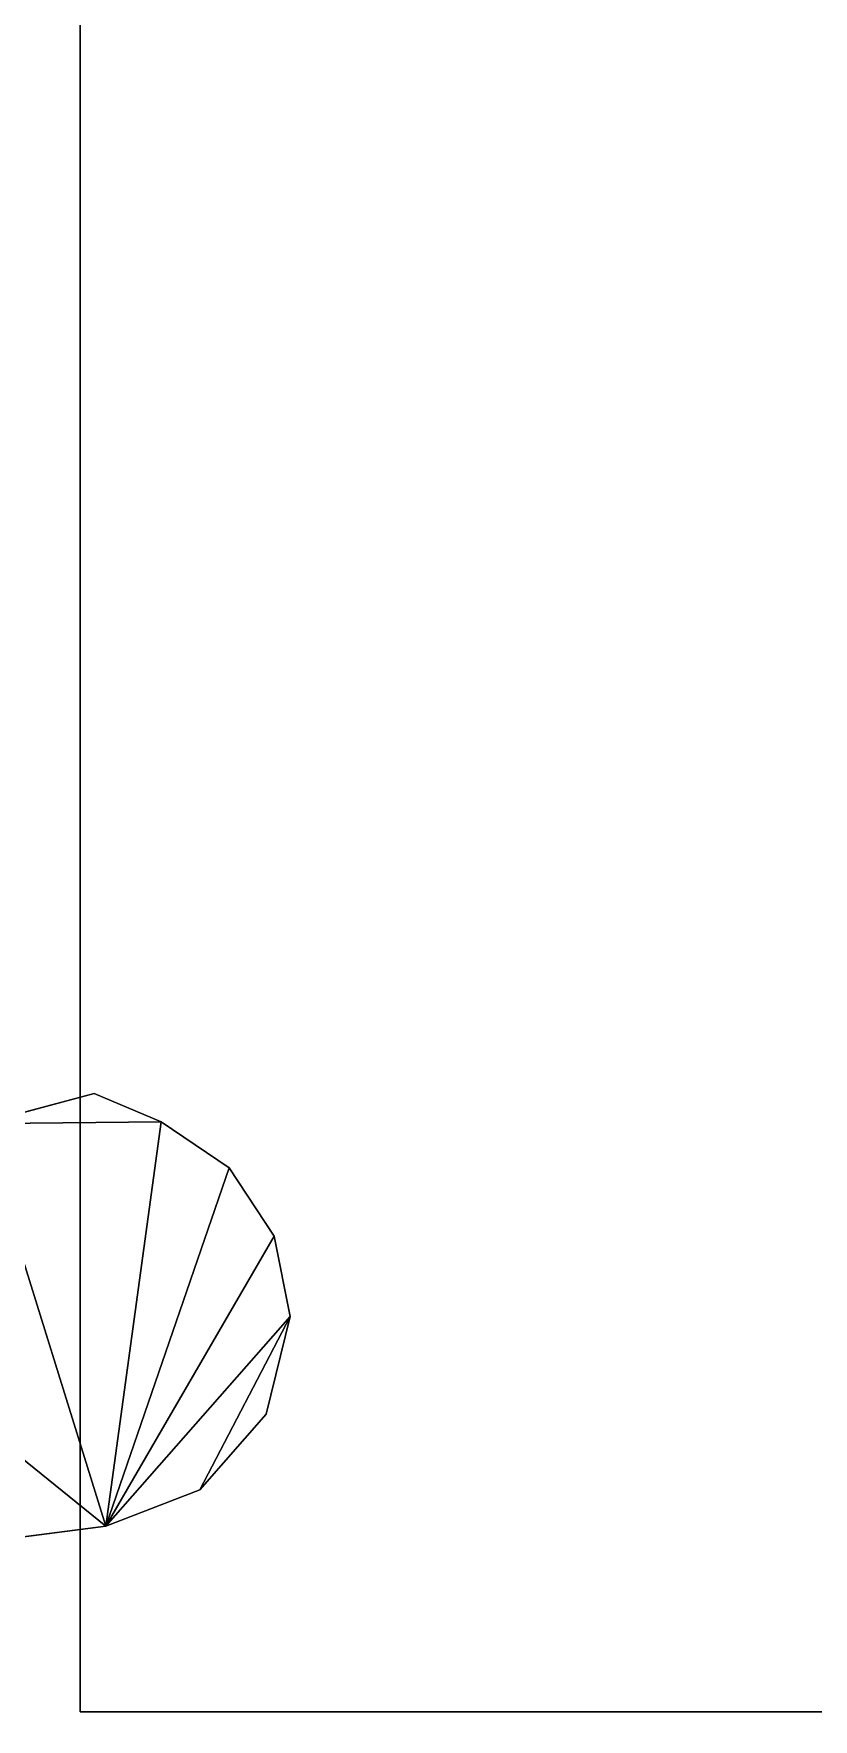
# Model space of a CAD drawing. Extents: x -80 to 2901, y -3352 to 80.
# Drawn here: x 2263.31 to 2274.92, y -2115.61 to -2090.5 of the extents above; entities that cross this region are included whole.
import ezdxf

# ---------------------------------------------------------------- set-up
doc = ezdxf.new("R2010")
doc.units = 0

# ---------------------------------------------------------------- blocks, each defined once
blk = doc.blocks.new('cocina Juan v2.alacena 2p.Suelo1', base_point=(18, 18, 20))
at = {"layer": 'Blanco', "color": 0}
for points in [[(18, 18, 20), (18, 577, 20), (782, 577, 20), (782, 18, 20)], [(18, 18, 38), (18, 577, 38), (782, 577, 38), (782, 18, 38)]]:
    blk.add_3dface(points, dxfattribs=at)
blk = doc.blocks.new('cocina Juan v2.alacena 2p.Suelo')
at = {"layer": 'Blanco'}
blk.add_blockref('cocina Juan v2.alacena 2p.Suelo1', (18, 18, 20), dxfattribs=at)
blk = doc.blocks.new('cocina Juan v2.alacena 2p.Techo1', base_point=(782, 18, 686))
at = {"layer": 'Blanco', "color": 0}
for points in [[(782, 18, 686), (782, 577, 686), (18, 577, 686), (18, 18, 686)], [(782, 18, 668), (782, 577, 668), (18, 577, 668), (18, 18, 668)]]:
    blk.add_3dface(points, dxfattribs=at)
blk = doc.blocks.new('cocina Juan v2.alacena 2p.Techo')
at = {"layer": 'Blanco'}
blk.add_blockref('cocina Juan v2.alacena 2p.Techo1', (782, 18, 686), dxfattribs=at)
blk = doc.blocks.new('cocina Juan v2.alacena 2p.Mobile Shelf [1]1', base_point=(18.5, 577, 236))
at = {"layer": 'Blanco', "color": 0}
for points in [[(18.5, 577, 236), (18.5, 23, 236), (781.5, 23, 236), (781.5, 577, 236)], [(18.5, 577, 254), (18.5, 23, 254), (781.5, 23, 254), (781.5, 577, 254)], [(781.5, 23, 236), (781.5, 23, 254), (781.5, 577, 254), (781.5, 577, 236)]]:
    blk.add_3dface(points, dxfattribs=at)
at = {"layer": 'e-Roble nebraska gris', "color": 0}
blk.add_3dface([(18.5, 23, 236), (18.5, 23, 254), (781.5, 23, 254), (781.5, 23, 236)], dxfattribs=at)
blk = doc.blocks.new('cocina Juan v2.alacena 2p.Mobile Shelf [1]')
at = {"layer": 'Blanco'}
blk.add_blockref('cocina Juan v2.alacena 2p.Mobile Shelf [1]1', (18.5, 577, 236), dxfattribs=at)
blk = doc.blocks.new('cocina Juan v2.alacena 2p.Mobile Shelf [2]1', base_point=(18.5, 577, 452))
at = {"layer": 'Blanco', "color": 0}
for points in [[(18.5, 577, 452), (18.5, 23, 452), (781.5, 23, 452), (781.5, 577, 452)], [(18.5, 577, 470), (18.5, 23, 470), (781.5, 23, 470), (781.5, 577, 470)], [(781.5, 23, 452), (781.5, 23, 470), (781.5, 577, 470), (781.5, 577, 452)]]:
    blk.add_3dface(points, dxfattribs=at)
at = {"layer": 'e-Roble nebraska gris', "color": 0}
blk.add_3dface([(18.5, 23, 452), (18.5, 23, 470), (781.5, 23, 470), (781.5, 23, 452)], dxfattribs=at)
blk = doc.blocks.new('cocina Juan v2.alacena 2p.Mobile Shelf [2]')
at = {"layer": 'Blanco'}
blk.add_blockref('cocina Juan v2.alacena 2p.Mobile Shelf [2]1', (18.5, 577, 452), dxfattribs=at)
blk = doc.blocks.new('cocina Juan v2.alacena 2p.Door Std (doble) [1]3', base_point=(757.55, 18.8, 537.5))
at = {"layer": 'ACCESSORY', "color": 0, "invisible_edges": 8}
for points in [[(775.61, 26.13, 569.65), (774.412, 25.893, 569.65), (778.734, 23.384, 569.65), (775.61, 26.13, 569.65)], [(775.61, 26.13, 569.65), (774.412, 25.893, 569.65), (778.734, 23.384, 569.65), (775.61, 26.13, 569.65)], [(775.61, 26.13, 562.35), (774.412, 25.893, 562.35), (774.412, 25.893, 569.65), (775.61, 26.13, 562.35)], [(775.61, 26.13, 562.35), (774.412, 25.893, 562.35), (774.412, 25.893, 569.65), (775.61, 26.13, 562.35)], [(775.61, 26.13, 569.65), (775.61, 26.13, 562.35), (774.412, 25.893, 569.65), (775.61, 26.13, 569.65)], [(775.61, 26.13, 569.65), (775.61, 26.13, 562.35), (774.412, 25.893, 569.65), (775.61, 26.13, 569.65)], [(778.734, 23.384, 562.35), (774.412, 25.893, 562.35), (775.61, 26.13, 562.35), (778.734, 23.384, 562.35)], [(778.734, 23.384, 562.35), (774.412, 25.893, 562.35), (775.61, 26.13, 562.35), (778.734, 23.384, 562.35)], [(778.193, 24.783, 569.65), (775.61, 26.13, 569.65), (778.734, 23.384, 569.65), (778.193, 24.783, 569.65)], [(778.193, 24.783, 569.65), (775.61, 26.13, 569.65), (778.734, 23.384, 569.65), (778.193, 24.783, 569.65)], [(778.193, 24.783, 569.65), (777.067, 25.773, 569.65), (775.61, 26.13, 569.65), (778.193, 24.783, 569.65)], [(778.193, 24.783, 569.65), (777.067, 25.773, 569.65), (775.61, 26.13, 569.65), (778.193, 24.783, 569.65)], [(775.61, 26.13, 569.65), (777.067, 25.773, 569.65), (777.067, 25.773, 562.35), (775.61, 26.13, 569.65)], [(775.61, 26.13, 569.65), (777.067, 25.773, 569.65), (777.067, 25.773, 562.35), (775.61, 26.13, 569.65)], [(775.61, 26.13, 562.35), (775.61, 26.13, 569.65), (777.067, 25.773, 562.35), (775.61, 26.13, 562.35)], [(775.61, 26.13, 562.35), (775.61, 26.13, 569.65), (777.067, 25.773, 562.35), (775.61, 26.13, 562.35)], [(778.193, 24.783, 562.35), (778.734, 23.384, 562.35), (775.61, 26.13, 562.35), (778.193, 24.783, 562.35)], [(778.193, 24.783, 562.35), (778.734, 23.384, 562.35), (775.61, 26.13, 562.35), (778.193, 24.783, 562.35)], [(777.067, 25.773, 562.35), (778.193, 24.783, 562.35), (775.61, 26.13, 562.35), (777.067, 25.773, 562.35)], [(777.067, 25.773, 562.35), (778.193, 24.783, 562.35), (775.61, 26.13, 562.35), (777.067, 25.773, 562.35)], [(774.412, 25.893, 569.65), (773.394, 25.219, 569.65), (778.734, 23.384, 569.65), (774.412, 25.893, 569.65)], [(774.412, 25.893, 569.65), (773.394, 25.219, 569.65), (778.734, 23.384, 569.65), (774.412, 25.893, 569.65)], [(774.412, 25.893, 569.65), (773.394, 25.219, 562.35), (773.394, 25.219, 569.65), (774.412, 25.893, 569.65)], [(774.412, 25.893, 569.65), (773.394, 25.219, 562.35), (773.394, 25.219, 569.65), (774.412, 25.893, 569.65)], [(774.412, 25.893, 562.35), (773.394, 25.219, 562.35), (774.412, 25.893, 569.65), (774.412, 25.893, 562.35)], [(774.412, 25.893, 562.35), (773.394, 25.219, 562.35), (774.412, 25.893, 569.65), (774.412, 25.893, 562.35)], [(773.394, 25.219, 562.35), (774.412, 25.893, 562.35), (778.734, 23.384, 562.35), (773.394, 25.219, 562.35)], [(773.394, 25.219, 562.35), (774.412, 25.893, 562.35), (778.734, 23.384, 562.35), (773.394, 25.219, 562.35)], [(773.394, 25.219, 569.65), (772.709, 24.208, 569.65), (778.734, 23.384, 569.65), (773.394, 25.219, 569.65)], [(773.394, 25.219, 569.65), (772.709, 24.208, 569.65), (778.734, 23.384, 569.65), (773.394, 25.219, 569.65)], [(772.709, 24.208, 562.35), (773.394, 25.219, 562.35), (778.734, 23.384, 562.35), (772.709, 24.208, 562.35)], [(772.709, 24.208, 562.35), (773.394, 25.219, 562.35), (778.734, 23.384, 562.35), (772.709, 24.208, 562.35)], [(772.287, 23.211, 569.65), (772.741, 21.517, 569.65), (772.709, 24.208, 569.65), (772.287, 23.211, 569.65)], [(772.287, 23.211, 569.65), (772.741, 21.517, 569.65), (772.709, 24.208, 569.65), (772.287, 23.211, 569.65)], [(772.287, 23.211, 562.35), (772.287, 23.211, 569.65), (772.709, 24.208, 569.65), (772.287, 23.211, 562.35)], [(772.287, 23.211, 562.35), (772.287, 23.211, 569.65), (772.709, 24.208, 569.65), (772.287, 23.211, 562.35)], [(772.709, 24.208, 562.35), (772.287, 23.211, 562.35), (772.709, 24.208, 569.65), (772.709, 24.208, 562.35)], [(772.709, 24.208, 562.35), (772.287, 23.211, 562.35), (772.709, 24.208, 569.65), (772.709, 24.208, 562.35)], [(772.287, 23.211, 562.35), (772.709, 24.208, 562.35), (772.741, 21.517, 562.35), (772.287, 23.211, 562.35)], [(772.287, 23.211, 562.35), (772.709, 24.208, 562.35), (772.741, 21.517, 562.35), (772.287, 23.211, 562.35)], [(772.709, 24.208, 569.65), (772.741, 21.517, 569.65), (778.734, 23.384, 569.65), (772.709, 24.208, 569.65)], [(772.709, 24.208, 569.65), (772.741, 21.517, 569.65), (778.734, 23.384, 569.65), (772.709, 24.208, 569.65)], [(772.741, 21.517, 562.35), (772.709, 24.208, 562.35), (778.734, 23.384, 562.35), (772.741, 21.517, 562.35)], [(772.741, 21.517, 562.35), (772.709, 24.208, 562.35), (778.734, 23.384, 562.35), (772.741, 21.517, 562.35)], [(774.671, 18.357, 569.65), (778.734, 23.384, 569.65), (772.741, 21.517, 569.65), (774.671, 18.357, 569.65)], [(774.671, 18.357, 569.65), (778.734, 23.384, 569.65), (772.741, 21.517, 569.65), (774.671, 18.357, 569.65)], [(772.741, 21.517, 562.35), (778.734, 23.384, 562.35), (774.671, 18.357, 562.35), (772.741, 21.517, 562.35)], [(772.741, 21.517, 562.35), (778.734, 23.384, 562.35), (774.671, 18.357, 562.35), (772.741, 21.517, 562.35)], [(778.734, 23.384, 569.65), (774.671, 18.357, 569.65), (779.625, 16.499, 569.65), (778.734, 23.384, 569.65)], [(778.734, 23.384, 569.65), (774.671, 18.357, 569.65), (779.625, 16.499, 569.65), (778.734, 23.384, 569.65)], [(778.734, 23.384, 562.35), (779.625, 16.499, 562.35), (774.671, 18.357, 562.35), (778.734, 23.384, 562.35)], [(778.734, 23.384, 562.35), (779.625, 16.499, 562.35), (774.671, 18.357, 562.35), (778.734, 23.384, 562.35)]]:
    blk.add_3dface(points, dxfattribs=at)
at = {"layer": 'ACCESSORY', "color": 0}
for points in [[(778.193, 24.783, 569.65), (778.193, 24.783, 562.35), (777.067, 25.773, 562.35), (777.067, 25.773, 569.65)], [(778.193, 24.783, 569.65), (778.193, 24.783, 562.35), (777.067, 25.773, 562.35), (777.067, 25.773, 569.65)], [(773.394, 25.219, 569.65), (773.394, 25.219, 562.35), (772.709, 24.208, 562.35), (772.709, 24.208, 569.65)], [(773.394, 25.219, 569.65), (773.394, 25.219, 562.35), (772.709, 24.208, 562.35), (772.709, 24.208, 569.65)], [(778.734, 23.384, 569.65), (778.734, 23.384, 562.35), (778.193, 24.783, 562.35), (778.193, 24.783, 569.65)], [(778.734, 23.384, 569.65), (778.734, 23.384, 562.35), (778.193, 24.783, 562.35), (778.193, 24.783, 569.65)], [(779.625, 16.499, 569.65), (779.625, 16.499, 562.35), (778.734, 23.384, 562.35), (778.734, 23.384, 569.65)], [(779.625, 16.499, 569.65), (779.625, 16.499, 562.35), (778.734, 23.384, 562.35), (778.734, 23.384, 569.65)], [(772.741, 21.517, 562.35), (772.741, 21.517, 569.65), (772.287, 23.211, 569.65), (772.287, 23.211, 562.35)], [(772.741, 21.517, 562.35), (772.741, 21.517, 569.65), (772.287, 23.211, 569.65), (772.287, 23.211, 562.35)]]:
    blk.add_3dface(points, dxfattribs=at)
blk = doc.blocks.new('cocina Juan v2.alacena 2p.Door Std (doble) [1]4', base_point=(757.55, 18.8, 91.5))
at = {"layer": 'ACCESSORY', "color": 0, "invisible_edges": 8}
for points in [[(775.61, 26.13, 123.65), (774.412, 25.893, 123.65), (778.734, 23.384, 123.65), (775.61, 26.13, 123.65)], [(775.61, 26.13, 123.65), (774.412, 25.893, 123.65), (778.734, 23.384, 123.65), (775.61, 26.13, 123.65)], [(775.61, 26.13, 116.35), (774.412, 25.893, 116.35), (774.412, 25.893, 123.65), (775.61, 26.13, 116.35)], [(775.61, 26.13, 116.35), (774.412, 25.893, 116.35), (774.412, 25.893, 123.65), (775.61, 26.13, 116.35)], [(775.61, 26.13, 123.65), (775.61, 26.13, 116.35), (774.412, 25.893, 123.65), (775.61, 26.13, 123.65)], [(775.61, 26.13, 123.65), (775.61, 26.13, 116.35), (774.412, 25.893, 123.65), (775.61, 26.13, 123.65)], [(778.734, 23.384, 116.35), (774.412, 25.893, 116.35), (775.61, 26.13, 116.35), (778.734, 23.384, 116.35)], [(778.734, 23.384, 116.35), (774.412, 25.893, 116.35), (775.61, 26.13, 116.35), (778.734, 23.384, 116.35)], [(778.193, 24.783, 123.65), (775.61, 26.13, 123.65), (778.734, 23.384, 123.65), (778.193, 24.783, 123.65)], [(778.193, 24.783, 123.65), (775.61, 26.13, 123.65), (778.734, 23.384, 123.65), (778.193, 24.783, 123.65)], [(778.193, 24.783, 123.65), (777.067, 25.773, 123.65), (775.61, 26.13, 123.65), (778.193, 24.783, 123.65)], [(778.193, 24.783, 123.65), (777.067, 25.773, 123.65), (775.61, 26.13, 123.65), (778.193, 24.783, 123.65)], [(775.61, 26.13, 123.65), (777.067, 25.773, 123.65), (777.067, 25.773, 116.35), (775.61, 26.13, 123.65)], [(775.61, 26.13, 123.65), (777.067, 25.773, 123.65), (777.067, 25.773, 116.35), (775.61, 26.13, 123.65)], [(775.61, 26.13, 116.35), (775.61, 26.13, 123.65), (777.067, 25.773, 116.35), (775.61, 26.13, 116.35)], [(775.61, 26.13, 116.35), (775.61, 26.13, 123.65), (777.067, 25.773, 116.35), (775.61, 26.13, 116.35)], [(778.193, 24.783, 116.35), (778.734, 23.384, 116.35), (775.61, 26.13, 116.35), (778.193, 24.783, 116.35)], [(778.193, 24.783, 116.35), (778.734, 23.384, 116.35), (775.61, 26.13, 116.35), (778.193, 24.783, 116.35)], [(777.067, 25.773, 116.35), (778.193, 24.783, 116.35), (775.61, 26.13, 116.35), (777.067, 25.773, 116.35)], [(777.067, 25.773, 116.35), (778.193, 24.783, 116.35), (775.61, 26.13, 116.35), (777.067, 25.773, 116.35)], [(774.412, 25.893, 123.65), (773.394, 25.219, 123.65), (778.734, 23.384, 123.65), (774.412, 25.893, 123.65)], [(774.412, 25.893, 123.65), (773.394, 25.219, 123.65), (778.734, 23.384, 123.65), (774.412, 25.893, 123.65)], [(774.412, 25.893, 123.65), (773.394, 25.219, 116.35), (773.394, 25.219, 123.65), (774.412, 25.893, 123.65)], [(774.412, 25.893, 123.65), (773.394, 25.219, 116.35), (773.394, 25.219, 123.65), (774.412, 25.893, 123.65)], [(774.412, 25.893, 116.35), (773.394, 25.219, 116.35), (774.412, 25.893, 123.65), (774.412, 25.893, 116.35)], [(774.412, 25.893, 116.35), (773.394, 25.219, 116.35), (774.412, 25.893, 123.65), (774.412, 25.893, 116.35)], [(773.394, 25.219, 116.35), (774.412, 25.893, 116.35), (778.734, 23.384, 116.35), (773.394, 25.219, 116.35)], [(773.394, 25.219, 116.35), (774.412, 25.893, 116.35), (778.734, 23.384, 116.35), (773.394, 25.219, 116.35)], [(773.394, 25.219, 123.65), (772.709, 24.208, 123.65), (778.734, 23.384, 123.65), (773.394, 25.219, 123.65)], [(773.394, 25.219, 123.65), (772.709, 24.208, 123.65), (778.734, 23.384, 123.65), (773.394, 25.219, 123.65)], [(772.709, 24.208, 116.35), (773.394, 25.219, 116.35), (778.734, 23.384, 116.35), (772.709, 24.208, 116.35)], [(772.709, 24.208, 116.35), (773.394, 25.219, 116.35), (778.734, 23.384, 116.35), (772.709, 24.208, 116.35)], [(772.287, 23.211, 123.65), (772.741, 21.517, 123.65), (772.709, 24.208, 123.65), (772.287, 23.211, 123.65)], [(772.287, 23.211, 123.65), (772.741, 21.517, 123.65), (772.709, 24.208, 123.65), (772.287, 23.211, 123.65)], [(772.287, 23.211, 116.35), (772.287, 23.211, 123.65), (772.709, 24.208, 123.65), (772.287, 23.211, 116.35)], [(772.287, 23.211, 116.35), (772.287, 23.211, 123.65), (772.709, 24.208, 123.65), (772.287, 23.211, 116.35)], [(772.709, 24.208, 116.35), (772.287, 23.211, 116.35), (772.709, 24.208, 123.65), (772.709, 24.208, 116.35)], [(772.709, 24.208, 116.35), (772.287, 23.211, 116.35), (772.709, 24.208, 123.65), (772.709, 24.208, 116.35)], [(772.287, 23.211, 116.35), (772.709, 24.208, 116.35), (772.741, 21.517, 116.35), (772.287, 23.211, 116.35)], [(772.287, 23.211, 116.35), (772.709, 24.208, 116.35), (772.741, 21.517, 116.35), (772.287, 23.211, 116.35)], [(772.709, 24.208, 123.65), (772.741, 21.517, 123.65), (778.734, 23.384, 123.65), (772.709, 24.208, 123.65)], [(772.709, 24.208, 123.65), (772.741, 21.517, 123.65), (778.734, 23.384, 123.65), (772.709, 24.208, 123.65)], [(772.741, 21.517, 116.35), (772.709, 24.208, 116.35), (778.734, 23.384, 116.35), (772.741, 21.517, 116.35)], [(772.741, 21.517, 116.35), (772.709, 24.208, 116.35), (778.734, 23.384, 116.35), (772.741, 21.517, 116.35)], [(774.671, 18.357, 123.65), (778.734, 23.384, 123.65), (772.741, 21.517, 123.65), (774.671, 18.357, 123.65)], [(774.671, 18.357, 123.65), (778.734, 23.384, 123.65), (772.741, 21.517, 123.65), (774.671, 18.357, 123.65)], [(772.741, 21.517, 116.35), (778.734, 23.384, 116.35), (774.671, 18.357, 116.35), (772.741, 21.517, 116.35)], [(772.741, 21.517, 116.35), (778.734, 23.384, 116.35), (774.671, 18.357, 116.35), (772.741, 21.517, 116.35)], [(778.734, 23.384, 123.65), (774.671, 18.357, 123.65), (779.625, 16.499, 123.65), (778.734, 23.384, 123.65)], [(778.734, 23.384, 123.65), (774.671, 18.357, 123.65), (779.625, 16.499, 123.65), (778.734, 23.384, 123.65)], [(778.734, 23.384, 116.35), (779.625, 16.499, 116.35), (774.671, 18.357, 116.35), (778.734, 23.384, 116.35)], [(778.734, 23.384, 116.35), (779.625, 16.499, 116.35), (774.671, 18.357, 116.35), (778.734, 23.384, 116.35)]]:
    blk.add_3dface(points, dxfattribs=at)
at = {"layer": 'ACCESSORY', "color": 0}
for points in [[(778.193, 24.783, 123.65), (778.193, 24.783, 116.35), (777.067, 25.773, 116.35), (777.067, 25.773, 123.65)], [(778.193, 24.783, 123.65), (778.193, 24.783, 116.35), (777.067, 25.773, 116.35), (777.067, 25.773, 123.65)], [(773.394, 25.219, 123.65), (773.394, 25.219, 116.35), (772.709, 24.208, 116.35), (772.709, 24.208, 123.65)], [(773.394, 25.219, 123.65), (773.394, 25.219, 116.35), (772.709, 24.208, 116.35), (772.709, 24.208, 123.65)], [(778.734, 23.384, 123.65), (778.734, 23.384, 116.35), (778.193, 24.783, 116.35), (778.193, 24.783, 123.65)], [(778.734, 23.384, 123.65), (778.734, 23.384, 116.35), (778.193, 24.783, 116.35), (778.193, 24.783, 123.65)], [(779.625, 16.499, 123.65), (779.625, 16.499, 116.35), (778.734, 23.384, 116.35), (778.734, 23.384, 123.65)], [(779.625, 16.499, 123.65), (779.625, 16.499, 116.35), (778.734, 23.384, 116.35), (778.734, 23.384, 123.65)], [(772.741, 21.517, 116.35), (772.741, 21.517, 123.65), (772.287, 23.211, 123.65), (772.287, 23.211, 116.35)], [(772.741, 21.517, 116.35), (772.741, 21.517, 123.65), (772.287, 23.211, 123.65), (772.287, 23.211, 116.35)]]:
    blk.add_3dface(points, dxfattribs=at)
blk = doc.blocks.new('cocina Juan v2.alacena 2p.Door Std (doble) [1]')
for name, p in [('cocina Juan v2.alacena 2p.Door Std (doble) [1]3', (757.55, 18.8, 537.5)), ('cocina Juan v2.alacena 2p.Door Std (doble) [1]4', (757.55, 18.8, 91.5))]:
    blk.add_blockref(name, p)
blk = doc.blocks.new('cocina Juan v2.alacena 2p')
at = {"layer": 'cocina Juan v2.alacena 2p.Door Std (doble) [1]'}
blk.add_blockref('cocina Juan v2.alacena 2p.Door Std (doble) [1]', (0, 0), dxfattribs=at)
at = {"layer": 'cocina Juan v2.alacena 2p.Mobile Shelf [1]'}
blk.add_blockref('cocina Juan v2.alacena 2p.Mobile Shelf [1]', (0, 0), dxfattribs=at)
at = {"layer": 'cocina Juan v2.alacena 2p.Mobile Shelf [2]'}
blk.add_blockref('cocina Juan v2.alacena 2p.Mobile Shelf [2]', (0, 0), dxfattribs=at)
at = {"layer": 'cocina Juan v2.alacena 2p.Suelo'}
blk.add_blockref('cocina Juan v2.alacena 2p.Suelo', (0, 0), dxfattribs=at)
at = {"layer": 'cocina Juan v2.alacena 2p.Techo'}
blk.add_blockref('cocina Juan v2.alacena 2p.Techo', (0, 0), dxfattribs=at)

msp = doc.modelspace()

# ---------------------------------------------------------------- block references
at = {"rotation": -90}
msp.add_blockref('cocina Juan v2.alacena 2p', (2241, -1334, 1900), dxfattribs=at)

doc.saveas('drawing.dxf')
